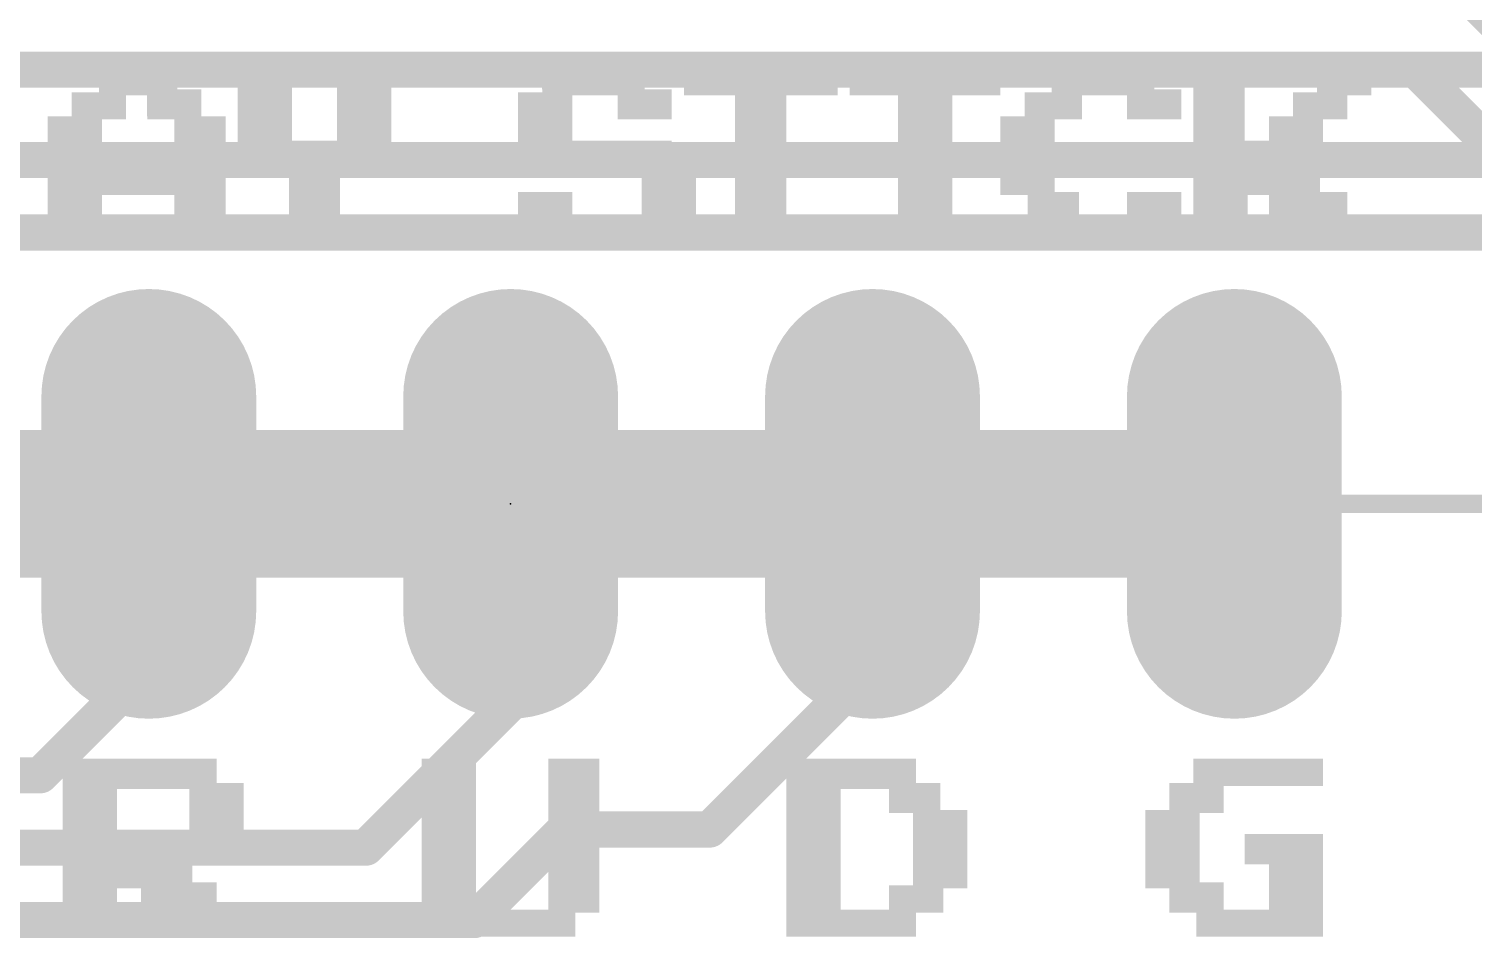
# Model space of a CAD drawing. Extents: x -8 to 72.9, y -20.5 to 38.
# Drawn here: x 24.56 to 34.7, y 13.46 to 19.84 of the extents above; entities that cross this region are included whole.
import ezdxf

# ---------------------------------------------------------------- set-up
doc = ezdxf.new("R2010")
doc.units = 0
for name, color, linetype in [('1', 12, 'CONTINUOUS'), ('16', 132, 'CONTINUOUS'), ('17', 110, 'CONTINUOUS'), ('203', 40, 'CONTINUOUS'), ('23', 53, 'CONTINUOUS'), ('47', 253, 'CONTINUOUS')]:
    doc.layers.add(name, color=color, linetype=linetype)

# ---------------------------------------------------------------- blocks, each defined once
blk = doc.blocks.new('LONGP100')
at = {"const_width": 1}
blk.add_lwpolyline([(-0.5, 0), (0.5, 0)], dxfattribs=at)
at = {"const_width": 0.5}
for points in [[(-0.5, 0.25, 1), (-0.5, -0.25)], [(0.5, -0.25, 1), (0.5, 0.25)]]:
    blk.add_lwpolyline(points, format="xyb", dxfattribs=at)
blk = doc.blocks.new('RECT')
blk.add_solid([(-0.5, -0.5), (0.5, -0.5), (-0.5, 0.5), (0.5, 0.5)])

msp = doc.modelspace()

# ---------------------------------------------------------------- linework, layer by layer
at = {"layer": '1', "const_width": 0.254}
for points in [[(19.685, 19.558), (45.593, 19.558)], [(45.339, 18.923), (19.558, 18.923)], [(45.085, 18.415), (19.558, 18.415)], [(25.4, 15.367), (25.4, 16.51)], [(27.94, 15.113), (27.94, 16.51)], [(30.48, 15.367), (30.48, 16.51)], [(24.638, 14.605), (25.4, 15.367)], [(29.337, 14.224), (30.48, 15.367)], [(26.924, 14.097), (27.94, 15.113)], [(21.844, 14.605), (24.638, 14.605)], [(27.686, 13.589), (28.321, 14.224)], [(28.321, 14.224), (29.337, 14.224)], [(21.463, 14.097), (26.924, 14.097)], [(21.082, 13.589), (27.686, 13.589)]]:
    msp.add_lwpolyline(points, dxfattribs=at)
at = {"layer": '1', "const_width": 0.127}
for points in [[(25.4635, 16.51, 1), (25.3365, 16.51)], [(28.0035, 16.51, 1), (27.8765, 16.51)], [(30.5435, 16.51, 1), (30.4165, 16.51)], [(25.3365, 15.367, 1), (25.4635, 15.367)], [(25.4449, 15.3221, 1), (25.3551, 15.4119)], [(30.4165, 15.367, 1), (30.5435, 15.367)], [(30.5249, 15.3221, 1), (30.4351, 15.4119)], [(27.9849, 15.0681, 1), (27.8951, 15.1579)], [(27.8765, 15.113, 1), (28.0035, 15.113)], [(24.5931, 14.6499, 1), (24.6829, 14.5601)], [(24.638, 14.5415, 1), (24.638, 14.6685)], [(28.321, 14.2875, 1), (28.321, 14.1605)], [(28.3659, 14.1791, 1), (28.2761, 14.2689)], [(29.2921, 14.2689, 1), (29.3819, 14.1791)], [(29.337, 14.1605, 1), (29.337, 14.2875)], [(26.8791, 14.1419, 1), (26.9689, 14.0521)], [(26.924, 14.0335, 1), (26.924, 14.1605)], [(27.6411, 13.6339, 1), (27.7309, 13.5441)], [(27.686, 13.5255, 1), (27.686, 13.6525)]]:
    msp.add_lwpolyline(points, format="xyb", dxfattribs=at)
at = {"layer": '16', "const_width": 0.254}
for points in [[(36.83, 17.907), (34.671, 20.066)], [(34.29, 19.558), (19.304, 19.558)], [(35.179, 18.669), (34.29, 19.558)]]:
    msp.add_lwpolyline(points, dxfattribs=at)
at = {"layer": '16', "const_width": 0.127}
for points in [[(34.3349, 19.6029, 1), (34.2451, 19.5131)], [(34.29, 19.4945, 1), (34.29, 19.6215)]]:
    msp.add_lwpolyline(points, format="xyb", dxfattribs=at)
at = {"layer": '23'}
msp.add_point((27.94, 16.51), dxfattribs=at)
at = {"layer": '47', "const_width": 0.13}
msp.add_lwpolyline([(27.94, 16.51), (70.65, 16.51)], dxfattribs=at)
at = {"layer": '47', "const_width": 0.065}
msp.add_lwpolyline([(27.94, 16.5425, 1), (27.94, 16.4775)], format="xyb", dxfattribs=at)

# ---------------------------------------------------------------- block references
at = {"layer": '17', "xscale": 1.508, "yscale": 1.508, "rotation": 270}
for p in [(25.4, 16.51), (25.4, 16.51), (27.94, 16.51), (27.94, 16.51), (30.48, 16.51), (30.48, 16.51), (33.02, 16.51), (33.02, 16.51)]:
    msp.add_blockref('LONGP100', p, dxfattribs=at)
at = {"layer": '203', "yscale": 0.0212}
for p, xscale in [((25.3249, 19.5572), 0.5503), ((26.2139, 19.5572), 0.381), ((26.9123, 19.5572), 0.381), ((28.5209, 19.5572), 0.7196), ((29.6956, 19.5572), 1.0795), ((30.8492, 19.5572), 1.0583), ((32.098, 19.5572), 0.7196), ((32.9128, 19.5572), 0.3598), ((33.7912, 19.5572), 0.381), ((25.3249, 19.536), 0.5503), ((25.3249, 19.5149), 0.5503), ((25.3249, 19.4937), 0.5503), ((25.3249, 19.4726), 0.5503), ((26.2139, 19.536), 0.381), ((26.2139, 19.5149), 0.381), ((26.2139, 19.4937), 0.381), ((26.2139, 19.4726), 0.381), ((26.9123, 19.536), 0.381), ((26.9123, 19.5149), 0.381), ((26.9123, 19.4937), 0.381), ((26.9123, 19.4726), 0.381), ((28.5209, 19.536), 0.7196), ((28.5209, 19.5149), 0.7196), ((28.5209, 19.4937), 0.7196), ((28.5209, 19.4726), 0.7196), ((29.6956, 19.536), 1.0795), ((29.6956, 19.5149), 1.0795), ((29.6956, 19.4937), 1.0795), ((29.6956, 19.4726), 1.0795), ((30.8492, 19.536), 1.0583), ((30.8492, 19.5149), 1.0583), ((30.8492, 19.4937), 1.0583), ((30.8492, 19.4726), 1.0583), ((32.098, 19.536), 0.7196), ((32.098, 19.5149), 0.7196), ((32.098, 19.4937), 0.7196), ((32.098, 19.4726), 0.7196), ((32.9128, 19.536), 0.3598), ((32.9128, 19.5149), 0.3598), ((32.9128, 19.4937), 0.3598), ((32.9128, 19.4726), 0.3598), ((33.7912, 19.536), 0.381), ((33.7912, 19.5149), 0.381), ((33.7912, 19.4937), 0.381), ((33.7912, 19.4726), 0.381), ((25.3143, 19.3879), 0.9101), ((25.0497, 19.3667), 0.381), ((25.3249, 19.4514), 0.5503), ((25.3249, 19.4302), 0.5503), ((25.4096, 19.4091), 0.7196), ((25.5789, 19.3667), 0.381), ((26.2139, 19.4514), 0.381), ((26.2139, 19.4302), 0.381), ((26.2139, 19.4091), 0.381), ((26.2139, 19.3879), 0.381), ((26.2139, 19.3667), 0.381), ((26.9123, 19.4514), 0.381), ((26.9123, 19.4302), 0.381), ((26.9123, 19.4091), 0.381), ((26.9123, 19.3879), 0.381), ((26.9123, 19.3667), 0.381), ((28.5315, 19.3879), 1.0795), ((28.1823, 19.3667), 0.381), ((28.5209, 19.4514), 0.7196), ((28.5209, 19.4302), 0.7196), ((28.6162, 19.4091), 0.9101), ((28.8808, 19.3667), 0.381), ((29.6956, 19.4514), 1.0795), ((29.6956, 19.4302), 1.0795), ((29.6956, 19.4091), 1.0795), ((29.6956, 19.3879), 1.0795), ((29.6956, 19.3667), 0.3598), ((30.8492, 19.4514), 1.0583), ((30.8492, 19.4302), 1.0583), ((30.8492, 19.4091), 1.0583), ((30.8492, 19.3879), 1.0583), ((30.8492, 19.3667), 0.381), ((31.7487, 19.3667), 0.4022), ((32.098, 19.3879), 1.1006), ((32.1932, 19.4091), 0.9101), ((32.098, 19.4514), 0.7196), ((32.098, 19.4302), 0.7196), ((32.4578, 19.3667), 0.381), ((32.9128, 19.4514), 0.3598), ((32.9128, 19.4302), 0.3598), ((32.9128, 19.4091), 0.3598), ((32.9128, 19.3879), 0.3598), ((32.9128, 19.3667), 0.3598), ((33.7066, 19.3879), 0.5503), ((33.6219, 19.3667), 0.381), ((33.7912, 19.4514), 0.381), ((33.7912, 19.4302), 0.381), ((33.7912, 19.4091), 0.381), ((25.0497, 19.3456), 0.381), ((25.0497, 19.3244), 0.381), ((25.0497, 19.3032), 0.381), ((25.0497, 19.2821), 0.381), ((25.0497, 19.2609), 0.381), ((25.5789, 19.3456), 0.381), ((25.5789, 19.3244), 0.381), ((25.5789, 19.3032), 0.381), ((25.5789, 19.2821), 0.381), ((25.5789, 19.2609), 0.381), ((26.2139, 19.3456), 0.381), ((26.2139, 19.3244), 0.381), ((26.2139, 19.3032), 0.381), ((26.2139, 19.2821), 0.381), ((26.2139, 19.2609), 0.381), ((26.9123, 19.3456), 0.381), ((26.9123, 19.3244), 0.381), ((26.9123, 19.3032), 0.381), ((26.9123, 19.2821), 0.381), ((26.9123, 19.2609), 0.381), ((28.1823, 19.3456), 0.381), ((28.1823, 19.3244), 0.381), ((28.1823, 19.3032), 0.381), ((28.1823, 19.2821), 0.381), ((28.1823, 19.2609), 0.381), ((28.8808, 19.3456), 0.381), ((28.8808, 19.3244), 0.381), ((28.8808, 19.3032), 0.381), ((28.8808, 19.2821), 0.381), ((28.8808, 19.2609), 0.381), ((29.6956, 19.3456), 0.3598), ((29.6956, 19.3244), 0.3598), ((29.6956, 19.3032), 0.3598), ((29.6956, 19.2821), 0.3598), ((29.6956, 19.2609), 0.3598), ((30.8492, 19.3456), 0.381), ((30.8492, 19.3244), 0.381), ((30.8492, 19.3032), 0.381), ((30.8492, 19.2821), 0.381), ((30.8492, 19.2609), 0.381), ((31.7487, 19.3456), 0.4022), ((31.7487, 19.3244), 0.4022), ((31.7487, 19.3032), 0.4022), ((31.7487, 19.2821), 0.4022), ((31.7487, 19.2609), 0.4022), ((32.4578, 19.3456), 0.381), ((32.4578, 19.3244), 0.381), ((32.4578, 19.3032), 0.381), ((32.4578, 19.2821), 0.381), ((32.4578, 19.2609), 0.381), ((32.9128, 19.3456), 0.3598), ((32.9128, 19.3244), 0.3598), ((32.9128, 19.3032), 0.3598), ((32.9128, 19.2821), 0.3598), ((32.9128, 19.2609), 0.3598), ((33.6219, 19.3456), 0.381), ((33.6219, 19.3244), 0.381), ((33.6219, 19.3032), 0.381), ((33.6219, 19.2821), 0.381), ((33.6219, 19.2609), 0.381), ((24.9651, 19.2186), 0.5503), ((24.8804, 19.1974), 0.381), ((24.8804, 19.1762), 0.381), ((24.8804, 19.1551), 0.381), ((25.0497, 19.2397), 0.381), ((25.5789, 19.2397), 0.381), ((25.6636, 19.2186), 0.5503), ((25.7588, 19.1974), 0.3598), ((25.7588, 19.1762), 0.3598), ((25.7588, 19.1551), 0.3598), ((26.2139, 19.2397), 0.381), ((26.2139, 19.2186), 0.381), ((26.2139, 19.1974), 0.381), ((26.2139, 19.1762), 0.381), ((26.2139, 19.1551), 0.381), ((26.9123, 19.2397), 0.381), ((26.9123, 19.2186), 0.381), ((26.9123, 19.1974), 0.381), ((26.9123, 19.1762), 0.381), ((26.9123, 19.1551), 0.381), ((28.1823, 19.2397), 0.381), ((28.1823, 19.2186), 0.381), ((28.1823, 19.1974), 0.381), ((28.1823, 19.1762), 0.381), ((28.1823, 19.1551), 0.381), ((28.8808, 19.2397), 0.381), ((28.8808, 19.2186), 0.381), ((29.6956, 19.2397), 0.3598), ((29.6956, 19.2186), 0.3598), ((29.6956, 19.1974), 0.3598), ((29.6956, 19.1762), 0.3598), ((29.6956, 19.1551), 0.3598), ((30.8492, 19.2397), 0.381), ((30.8492, 19.2186), 0.381), ((30.8492, 19.1974), 0.381), ((30.8492, 19.1762), 0.381), ((30.8492, 19.1551), 0.381), ((31.5688, 19.1974), 0.381), ((31.5688, 19.1762), 0.381), ((31.5688, 19.1551), 0.381), ((31.6641, 19.2186), 0.5715), ((31.7487, 19.2397), 0.4022), ((32.4578, 19.2397), 0.381), ((32.4578, 19.2186), 0.381), ((32.9128, 19.2397), 0.3598), ((32.9128, 19.2186), 0.3598), ((32.9128, 19.1974), 0.3598), ((32.9128, 19.1762), 0.3598), ((32.9128, 19.1551), 0.3598), ((33.5372, 19.2186), 0.5503), ((33.4526, 19.1974), 0.381), ((33.4526, 19.1762), 0.381), ((33.4526, 19.1551), 0.381), ((33.6219, 19.2397), 0.381), ((24.8804, 19.1339), 0.381), ((24.8804, 19.1127), 0.381), ((24.8804, 19.0916), 0.381), ((24.8804, 19.0704), 0.381), ((24.8804, 19.0492), 0.381), ((25.7588, 19.1339), 0.3598), ((25.7588, 19.1127), 0.3598), ((25.7588, 19.0916), 0.3598), ((25.7588, 19.0704), 0.3598), ((25.7588, 19.0492), 0.3598), ((26.5631, 19.0492), 1.0795), ((26.2139, 19.1339), 0.381), ((26.2139, 19.1127), 0.381), ((26.2139, 19.0916), 0.381), ((26.2139, 19.0704), 0.381), ((26.9123, 19.1339), 0.381), ((26.9123, 19.1127), 0.381), ((26.9123, 19.0916), 0.381), ((26.9123, 19.0704), 0.381), ((28.5315, 19.0492), 1.0795), ((28.1823, 19.1339), 0.381), ((28.1823, 19.1127), 0.381), ((28.1823, 19.0916), 0.381), ((28.1823, 19.0704), 0.381), ((29.6956, 19.1339), 0.3598), ((29.6956, 19.1127), 0.3598), ((29.6956, 19.0916), 0.3598), ((29.6956, 19.0704), 0.3598), ((29.6956, 19.0492), 0.3598), ((30.8492, 19.1339), 0.381), ((30.8492, 19.1127), 0.381), ((30.8492, 19.0916), 0.381), ((30.8492, 19.0704), 0.381), ((30.8492, 19.0492), 0.381), ((31.5688, 19.1339), 0.381), ((31.5688, 19.1127), 0.381), ((31.5688, 19.0916), 0.381), ((31.5688, 19.0704), 0.381), ((31.5688, 19.0492), 0.381), ((32.9128, 19.1339), 0.3598), ((32.9128, 19.1127), 0.3598), ((32.9128, 19.0916), 0.3598), ((32.9128, 19.0704), 0.3598), ((33.188, 19.0492), 0.9101), ((33.4526, 19.1339), 0.381), ((33.4526, 19.1127), 0.381), ((33.4526, 19.0916), 0.381), ((33.4526, 19.0704), 0.381), ((24.8804, 19.0281), 0.381), ((24.8804, 19.0069), 0.381), ((24.8804, 18.9857), 0.381), ((24.8804, 18.9646), 0.381), ((25.7588, 19.0281), 0.3598), ((25.7588, 19.0069), 0.3598), ((25.7588, 18.9857), 0.3598), ((25.7588, 18.9646), 0.3598), ((26.4784, 19.0281), 0.9101), ((26.5737, 19.0069), 0.7196), ((26.5737, 18.9857), 0.7196), ((26.5737, 18.9646), 0.7196), ((28.5315, 19.0281), 1.0795), ((28.6162, 19.0069), 0.9101), ((28.6162, 18.9857), 0.9101), ((28.6162, 18.9646), 0.9101), ((29.6956, 19.0281), 0.3598), ((29.6956, 19.0069), 0.3598), ((29.6956, 18.9857), 0.3598), ((29.6956, 18.9646), 0.3598), ((30.8492, 19.0281), 0.381), ((30.8492, 19.0069), 0.381), ((30.8492, 18.9857), 0.381), ((30.8492, 18.9646), 0.381), ((31.5688, 19.0281), 0.381), ((31.5688, 19.0069), 0.381), ((31.5688, 18.9857), 0.381), ((31.5688, 18.9646), 0.381), ((33.0928, 19.0281), 0.7196), ((33.0928, 19.0069), 0.7196), ((33.0928, 18.9857), 0.7196), ((33.0928, 18.9646), 0.7196), ((24.8804, 18.9434), 0.381), ((24.8804, 18.9222), 0.381), ((24.8804, 18.9011), 0.381), ((24.8804, 18.8799), 0.381), ((25.3143, 18.8587), 1.2488), ((25.7588, 18.9434), 0.3598), ((25.7588, 18.9222), 0.3598), ((25.7588, 18.9011), 0.3598), ((25.7588, 18.8799), 0.3598), ((26.5737, 18.9434), 0.7196), ((26.5737, 18.9222), 0.7196), ((26.5737, 18.9011), 0.7196), ((26.5737, 18.8799), 0.7196), ((26.5737, 18.8587), 0.7196), ((28.6162, 18.9434), 0.9101), ((28.6162, 18.9222), 0.9101), ((28.6162, 18.9011), 0.9101), ((28.6162, 18.8799), 0.9101), ((28.7009, 18.8587), 1.0795), ((29.6956, 18.9434), 0.3598), ((29.6956, 18.9222), 0.3598), ((29.6956, 18.9011), 0.3598), ((29.6956, 18.8799), 0.3598), ((29.6956, 18.8587), 0.3598), ((30.8492, 18.9434), 0.381), ((30.8492, 18.9222), 0.381), ((30.8492, 18.9011), 0.381), ((30.8492, 18.8799), 0.381), ((30.8492, 18.8587), 0.381), ((31.5688, 18.9434), 0.381), ((31.5688, 18.9222), 0.381), ((31.5688, 18.9011), 0.381), ((31.5688, 18.8799), 0.381), ((31.5688, 18.8587), 0.381), ((33.1774, 18.8799), 0.889), ((33.1774, 18.8587), 0.889), ((33.0928, 18.9434), 0.7196), ((33.0928, 18.9222), 0.7196), ((33.0928, 18.9011), 0.7196), ((25.3143, 18.8376), 1.2488), ((25.3143, 18.8164), 1.2488), ((25.3143, 18.7952), 1.2488), ((25.3143, 18.7741), 1.2488), ((25.3143, 18.7529), 1.2488), ((26.5631, 18.8376), 0.3598), ((26.5631, 18.8164), 0.3598), ((26.5631, 18.7952), 0.3598), ((26.5631, 18.7741), 0.3598), ((26.5631, 18.7529), 0.3598), ((29.0501, 18.8376), 0.381), ((29.0501, 18.8164), 0.381), ((29.0501, 18.7952), 0.381), ((29.0501, 18.7741), 0.381), ((29.0501, 18.7529), 0.381), ((29.6956, 18.8376), 0.3598), ((29.6956, 18.8164), 0.3598), ((29.6956, 18.7952), 0.3598), ((29.6956, 18.7741), 0.3598), ((29.6956, 18.7529), 0.3598), ((30.8492, 18.8376), 0.381), ((30.8492, 18.8164), 0.381), ((30.8492, 18.7952), 0.381), ((30.8492, 18.7741), 0.381), ((30.8492, 18.7529), 0.381), ((31.5688, 18.8376), 0.381), ((31.5688, 18.8164), 0.381), ((31.5688, 18.7952), 0.381), ((31.5688, 18.7741), 0.381), ((31.5688, 18.7529), 0.381), ((33.1774, 18.8376), 0.889), ((33.1774, 18.8164), 0.889), ((33.1774, 18.7952), 0.889), ((33.1774, 18.7741), 0.889), ((33.1774, 18.7529), 0.889), ((25.3143, 18.7318), 1.2488), ((25.3143, 18.7106), 1.2488), ((25.3143, 18.6894), 1.2488), ((24.8804, 18.6683), 0.381), ((24.8804, 18.6471), 0.381), ((25.7588, 18.6683), 0.3598), ((25.7588, 18.6471), 0.3598), ((26.5631, 18.7318), 0.3598), ((26.5631, 18.7106), 0.3598), ((26.5631, 18.6894), 0.3598), ((26.5631, 18.6683), 0.3598), ((26.5631, 18.6471), 0.3598), ((28.1823, 18.6894), 0.381), ((28.1823, 18.6683), 0.381), ((28.1823, 18.6471), 0.381), ((29.0501, 18.7318), 0.381), ((29.0501, 18.7106), 0.381), ((29.0501, 18.6894), 0.381), ((29.0501, 18.6683), 0.381), ((29.0501, 18.6471), 0.381), ((29.6956, 18.7318), 0.3598), ((29.6956, 18.7106), 0.3598), ((29.6956, 18.6894), 0.3598), ((29.6956, 18.6683), 0.3598), ((29.6956, 18.6471), 0.3598), ((30.8492, 18.7318), 0.381), ((30.8492, 18.7106), 0.381), ((30.8492, 18.6894), 0.381), ((30.8492, 18.6683), 0.381), ((30.8492, 18.6471), 0.381), ((31.5688, 18.7318), 0.381), ((31.5688, 18.7106), 0.381), ((31.6535, 18.6894), 0.5503), ((31.7487, 18.6683), 0.3598), ((31.7487, 18.6471), 0.3598), ((32.4578, 18.6894), 0.381), ((32.4578, 18.6683), 0.381), ((32.4578, 18.6471), 0.381), ((33.1774, 18.7318), 0.889), ((33.1774, 18.7106), 0.889), ((32.9234, 18.6683), 0.381), ((32.9234, 18.6471), 0.381), ((33.2727, 18.6894), 1.0795), ((33.5372, 18.6683), 0.5503), ((33.5372, 18.6471), 0.5503), ((24.8804, 18.6259), 0.381), ((24.8804, 18.6048), 0.381), ((24.8804, 18.5836), 0.381), ((24.8804, 18.5624), 0.381), ((25.7588, 18.6259), 0.3598), ((25.7588, 18.6048), 0.3598), ((25.7588, 18.5836), 0.3598), ((25.7588, 18.5624), 0.3598), ((26.5631, 18.6259), 0.3598), ((26.5631, 18.6048), 0.3598), ((26.5631, 18.5836), 0.3598), ((26.5631, 18.5624), 0.3598), ((28.1823, 18.6259), 0.381), ((28.1823, 18.6048), 0.381), ((28.1823, 18.5836), 0.381), ((28.1823, 18.5624), 0.381), ((29.0501, 18.6259), 0.381), ((29.0501, 18.6048), 0.381), ((29.0501, 18.5836), 0.381), ((29.0501, 18.5624), 0.381), ((29.6956, 18.6259), 0.3598), ((29.6956, 18.6048), 0.3598), ((29.6956, 18.5836), 0.3598), ((29.6956, 18.5624), 0.3598), ((30.8492, 18.6259), 0.381), ((30.8492, 18.6048), 0.381), ((30.8492, 18.5836), 0.381), ((30.8492, 18.5624), 0.381), ((31.7487, 18.6259), 0.3598), ((31.7487, 18.6048), 0.3598), ((31.7487, 18.5836), 0.3598), ((31.7487, 18.5624), 0.3598), ((32.4578, 18.6259), 0.381), ((32.4578, 18.6048), 0.381), ((32.4578, 18.5836), 0.381), ((32.4578, 18.5624), 0.381), ((32.9234, 18.6259), 0.381), ((32.9234, 18.6048), 0.381), ((32.9234, 18.5836), 0.381), ((32.9234, 18.5624), 0.381), ((33.5372, 18.6259), 0.5503), ((33.5372, 18.6048), 0.5503), ((33.5372, 18.5836), 0.5503), ((33.5372, 18.5624), 0.5503), ((24.8804, 18.5413), 0.381), ((24.8804, 18.5201), 0.381), ((24.8804, 18.4989), 0.381), ((24.8804, 18.4778), 0.381), ((24.8804, 18.4566), 0.381), ((25.7588, 18.5413), 0.3598), ((25.7588, 18.5201), 0.3598), ((25.7588, 18.4989), 0.3598), ((25.7588, 18.4778), 0.3598), ((25.7588, 18.4566), 0.3598), ((26.5631, 18.5413), 0.3598), ((26.5631, 18.5201), 0.3598), ((26.5631, 18.4989), 0.3598), ((26.5631, 18.4778), 0.3598), ((26.5631, 18.4566), 0.3598), ((28.5315, 18.4989), 1.0795), ((28.1823, 18.5413), 0.381), ((28.6162, 18.5201), 1.2488), ((28.6162, 18.4778), 0.9101), ((28.6162, 18.4566), 0.9101), ((29.0501, 18.5413), 0.381), ((29.6956, 18.5413), 0.3598), ((29.6956, 18.5201), 0.3598), ((29.6956, 18.4989), 0.3598), ((29.6956, 18.4778), 0.3598), ((29.6956, 18.4566), 0.3598), ((30.8492, 18.5201), 1.0583), ((30.8492, 18.4989), 1.0583), ((30.8492, 18.4778), 1.0583), ((30.8492, 18.4566), 1.0583), ((30.8492, 18.5413), 0.381), ((31.7487, 18.5413), 0.3598), ((32.0239, 18.4989), 0.9101), ((32.1086, 18.5201), 1.0795), ((32.1085, 18.4778), 0.7408), ((32.1085, 18.4566), 0.7408), ((32.4578, 18.5413), 0.381), ((32.9234, 18.5413), 0.381), ((32.9234, 18.5201), 0.381), ((32.9234, 18.4989), 0.381), ((32.9234, 18.4778), 0.381), ((32.9234, 18.4566), 0.381), ((33.5372, 18.5413), 0.5503), ((33.6219, 18.5201), 0.7196), ((33.7066, 18.4989), 0.5503), ((33.7066, 18.4778), 0.5503), ((33.7066, 18.4566), 0.5503), ((24.8804, 18.4354), 0.381), ((24.8804, 18.4143), 0.381), ((24.8804, 18.3931), 0.381), ((24.8804, 18.3719), 0.381), ((24.8804, 18.3508), 0.381), ((25.7588, 18.4354), 0.3598), ((25.7588, 18.4143), 0.3598), ((25.7588, 18.3931), 0.3598), ((25.7588, 18.3719), 0.3598), ((25.7588, 18.3508), 0.3598), ((26.5631, 18.4354), 0.3598), ((26.5631, 18.4143), 0.3598), ((26.5631, 18.3931), 0.3598), ((26.5631, 18.3719), 0.3598), ((26.5631, 18.3508), 0.3598), ((28.6162, 18.4354), 0.9101), ((28.6162, 18.4143), 0.9101), ((28.6162, 18.3931), 0.9101), ((28.6162, 18.3719), 0.9101), ((28.6162, 18.3508), 0.9101), ((29.6956, 18.4354), 0.3598), ((29.6956, 18.4143), 0.3598), ((29.6956, 18.3931), 0.3598), ((29.6956, 18.3719), 0.3598), ((29.6956, 18.3508), 0.3598), ((30.8492, 18.4354), 1.0583), ((30.8492, 18.4143), 1.0583), ((30.8492, 18.3931), 1.0583), ((30.8492, 18.3719), 1.0583), ((30.8492, 18.3508), 1.0583), ((32.1085, 18.4354), 0.7408), ((32.1085, 18.4143), 0.7408), ((32.1085, 18.3931), 0.7408), ((32.1085, 18.3719), 0.7408), ((32.1085, 18.3508), 0.7408), ((32.9234, 18.4354), 0.381), ((32.9234, 18.4143), 0.381), ((32.9234, 18.3931), 0.381), ((32.9234, 18.3719), 0.381), ((32.9234, 18.3508), 0.381), ((33.7066, 18.4354), 0.5503), ((33.7066, 18.4143), 0.5503), ((33.7066, 18.3931), 0.5503), ((33.7066, 18.3719), 0.5503), ((33.7066, 18.3508), 0.5503), ((24.8804, 18.3296), 0.381), ((25.7588, 18.3296), 0.3598), ((26.5631, 18.3296), 0.3598), ((28.6162, 18.3296), 0.9101), ((29.6956, 18.3296), 0.3598), ((30.8492, 18.3296), 1.0583), ((32.1085, 18.3296), 0.7408), ((32.9234, 18.3296), 0.381), ((33.7066, 18.3296), 0.5503), ((27.9283, 16.9327), 10.7522), ((27.9283, 16.9538), 10.6676), ((27.9283, 16.975), 10.5829), ((27.9283, 16.9962), 10.4982), ((27.9283, 17.0173), 10.3289), ((27.9283, 16.8268), 10.9639), ((27.9283, 16.848), 10.9216), ((27.9283, 16.8692), 10.8792), ((27.9283, 16.8903), 10.8369), ((27.9283, 16.9115), 10.7946), ((27.9283, 16.7422), 11.0909), ((27.9283, 16.721), 11.0909), ((27.9177, 16.7845), 11.0274), ((27.9283, 16.7633), 11.0486), ((27.9283, 16.8057), 11.0062), ((27.9283, 16.6787), 11.1332), ((27.9283, 16.6575), 11.1332), ((27.9283, 16.6363), 11.1332), ((27.9283, 16.6998), 11.0909), ((27.9283, 16.6152), 11.1756), ((27.9283, 16.594), 11.1756), ((27.9283, 16.5728), 11.1756), ((27.9283, 16.5517), 11.1756), ((27.9283, 16.5305), 11.1756), ((27.9283, 16.5093), 11.1756), ((27.9283, 16.4882), 11.1756), ((27.9283, 16.467), 11.1756), ((27.9283, 16.4458), 11.1756), ((27.9283, 16.4247), 11.1756), ((27.9283, 16.4035), 11.1756), ((27.9283, 16.3823), 11.1332), ((27.9283, 16.3612), 11.1332), ((27.9283, 16.34), 11.1332), ((27.9283, 16.3188), 11.0909), ((27.9283, 16.2977), 11.0909), ((27.9177, 16.2765), 11.0697), ((27.9283, 16.2553), 11.0486), ((27.9283, 16.2342), 11.0062), ((27.9283, 16.213), 11.0062), ((27.9283, 16.1919), 10.9639), ((27.9283, 16.1707), 10.9216), ((27.9283, 16.1495), 10.8792), ((27.9283, 16.1284), 10.8369), ((27.9283, 16.1072), 10.7946), ((27.9283, 16.086), 10.7522), ((27.9283, 16.0649), 10.6676), ((27.9283, 16.0437), 10.5829), ((27.9283, 16.0225), 10.4559), ((27.9283, 16.0014), 10.2443), ((25.3355, 14.7102), 1.0795), ((27.505, 14.7102), 0.381), ((28.3834, 14.7102), 0.3598), ((30.3306, 14.7102), 0.9101), ((33.188, 14.7102), 0.9101), ((25.3355, 14.6891), 1.0795), ((25.3355, 14.6679), 1.0795), ((25.3355, 14.6467), 1.0795), ((25.3355, 14.6256), 1.0795), ((25.3355, 14.6044), 1.0795), ((27.505, 14.6891), 0.381), ((27.505, 14.6679), 0.381), ((27.505, 14.6467), 0.381), ((27.505, 14.6256), 0.381), ((27.505, 14.6044), 0.381), ((28.3834, 14.6891), 0.3598), ((28.3834, 14.6679), 0.3598), ((28.3834, 14.6467), 0.3598), ((28.3834, 14.6256), 0.3598), ((28.3834, 14.6044), 0.3598), ((30.3306, 14.6891), 0.9101), ((30.3306, 14.6679), 0.9101), ((30.3306, 14.6467), 0.9101), ((30.3306, 14.6256), 0.9101), ((30.3306, 14.6044), 0.9101), ((33.188, 14.6891), 0.9101), ((33.188, 14.6679), 0.9101), ((33.188, 14.6467), 0.9101), ((33.188, 14.6256), 0.9101), ((33.188, 14.6044), 0.9101), ((25.3355, 14.5833), 1.0795), ((25.3355, 14.5621), 1.0795), ((25.4307, 14.5409), 1.2699), ((25.4307, 14.5198), 1.2699), ((24.9863, 14.4986), 0.381), ((25.8752, 14.4986), 0.381), ((27.505, 14.5833), 0.381), ((27.505, 14.5621), 0.381), ((27.505, 14.5409), 0.381), ((27.505, 14.5198), 0.381), ((27.505, 14.4986), 0.381), ((28.3834, 14.5833), 0.3598), ((28.3834, 14.5621), 0.3598), ((28.3834, 14.5409), 0.3598), ((28.3834, 14.5198), 0.3598), ((28.3834, 14.4986), 0.3598), ((30.4153, 14.5409), 1.0795), ((30.4153, 14.5198), 1.0795), ((30.066, 14.4986), 0.381), ((30.3306, 14.5833), 0.9101), ((30.3306, 14.5621), 0.9101), ((30.7751, 14.4986), 0.3598), ((33.1033, 14.5409), 1.0795), ((32.7541, 14.5198), 0.381), ((32.7541, 14.4986), 0.381), ((33.188, 14.5833), 0.9101), ((33.188, 14.5621), 0.9101), ((24.9863, 14.4774), 0.381), ((24.9863, 14.4563), 0.381), ((24.9863, 14.4351), 0.381), ((24.9863, 14.4139), 0.381), ((24.9863, 14.3928), 0.381), ((25.8752, 14.4774), 0.381), ((25.8752, 14.4563), 0.381), ((25.8752, 14.4351), 0.381), ((25.8752, 14.4139), 0.381), ((25.8752, 14.3928), 0.381), ((27.505, 14.4774), 0.381), ((27.505, 14.4563), 0.381), ((27.505, 14.4351), 0.381), ((27.505, 14.4139), 0.381), ((27.505, 14.3928), 0.381), ((28.3834, 14.4774), 0.3598), ((28.3834, 14.4563), 0.3598), ((28.3834, 14.4351), 0.3598), ((28.3834, 14.4139), 0.3598), ((28.3834, 14.3928), 0.3598), ((30.066, 14.4774), 0.381), ((30.066, 14.4563), 0.381), ((30.066, 14.4351), 0.381), ((30.066, 14.4139), 0.381), ((30.066, 14.3928), 0.381), ((30.7751, 14.4774), 0.3598), ((30.7751, 14.4563), 0.3598), ((30.7751, 14.4351), 0.3598), ((30.7751, 14.4139), 0.3598), ((30.7751, 14.3928), 0.3598), ((32.7541, 14.4774), 0.381), ((32.7541, 14.4563), 0.381), ((32.7541, 14.4351), 0.381), ((32.7541, 14.4139), 0.381), ((32.7541, 14.3928), 0.381), ((24.9863, 14.3716), 0.381), ((24.9863, 14.3504), 0.381), ((24.9863, 14.3293), 0.381), ((24.9863, 14.3081), 0.381), ((24.9863, 14.2869), 0.381), ((25.8752, 14.3716), 0.381), ((25.8752, 14.3504), 0.381), ((25.8752, 14.3293), 0.381), ((25.8752, 14.3081), 0.381), ((25.8752, 14.2869), 0.381), ((27.505, 14.3716), 0.381), ((27.505, 14.3504), 0.381), ((27.505, 14.3293), 0.381), ((27.505, 14.3081), 0.381), ((27.505, 14.2869), 0.381), ((28.3834, 14.3716), 0.3598), ((28.3834, 14.3504), 0.3598), ((28.3834, 14.3293), 0.3598), ((28.3834, 14.3081), 0.3598), ((28.3834, 14.2869), 0.3598), ((30.066, 14.3716), 0.381), ((30.066, 14.3504), 0.381), ((30.066, 14.3293), 0.381), ((30.066, 14.3081), 0.381), ((30.066, 14.2869), 0.381), ((30.7751, 14.3716), 0.3598), ((30.8704, 14.3504), 0.5503), ((30.955, 14.3293), 0.381), ((30.955, 14.3081), 0.381), ((30.955, 14.2869), 0.381), ((32.6694, 14.3504), 0.5503), ((32.5848, 14.3293), 0.381), ((32.5848, 14.3081), 0.381), ((32.5848, 14.2869), 0.381), ((32.7541, 14.3716), 0.381), ((24.9863, 14.2658), 0.381), ((24.9863, 14.2446), 0.381), ((24.9863, 14.2234), 0.381), ((24.9863, 14.2023), 0.381), ((25.8752, 14.2658), 0.381), ((25.8752, 14.2446), 0.381), ((25.8752, 14.2234), 0.381), ((25.8752, 14.2023), 0.381), ((27.505, 14.2658), 0.381), ((27.505, 14.2446), 0.381), ((27.505, 14.2234), 0.381), ((27.505, 14.2023), 0.381), ((28.3834, 14.2658), 0.3598), ((28.3834, 14.2446), 0.3598), ((28.3834, 14.2234), 0.3598), ((28.3834, 14.2023), 0.3598), ((30.066, 14.2658), 0.381), ((30.066, 14.2446), 0.381), ((30.066, 14.2234), 0.381), ((30.066, 14.2023), 0.381), ((30.955, 14.2658), 0.381), ((30.955, 14.2446), 0.381), ((30.955, 14.2234), 0.381), ((30.955, 14.2023), 0.381), ((32.5848, 14.2658), 0.381), ((32.5848, 14.2446), 0.381), ((32.5848, 14.2234), 0.381), ((32.5848, 14.2023), 0.381), ((24.9863, 14.1811), 0.381), ((24.9863, 14.1599), 0.381), ((24.9863, 14.1388), 0.381), ((24.9863, 14.1176), 0.381), ((24.9863, 14.0964), 0.381), ((25.7905, 14.1811), 0.5503), ((25.7905, 14.1599), 0.5503), ((25.7905, 14.1388), 0.5503), ((25.7905, 14.1176), 0.5503), ((25.7905, 14.0964), 0.5503), ((27.505, 14.1811), 0.381), ((27.505, 14.1599), 0.381), ((27.505, 14.1388), 0.381), ((27.505, 14.1176), 0.381), ((27.505, 14.0964), 0.381), ((28.3834, 14.1811), 0.3598), ((28.3834, 14.1599), 0.3598), ((28.3834, 14.1388), 0.3598), ((28.3834, 14.1176), 0.3598), ((28.3834, 14.0964), 0.3598), ((30.066, 14.1811), 0.381), ((30.066, 14.1599), 0.381), ((30.066, 14.1388), 0.381), ((30.066, 14.1176), 0.381), ((30.066, 14.0964), 0.381), ((30.955, 14.1811), 0.381), ((30.955, 14.1599), 0.381), ((30.955, 14.1388), 0.381), ((30.955, 14.1176), 0.381), ((30.955, 14.0964), 0.381), ((32.5848, 14.1811), 0.381), ((32.5848, 14.1599), 0.381), ((32.5848, 14.1388), 0.381), ((32.5848, 14.1176), 0.381), ((32.5848, 14.0964), 0.381), ((33.3679, 14.1811), 0.5503), ((33.3679, 14.1599), 0.5503), ((33.3679, 14.1388), 0.5503), ((33.3679, 14.1176), 0.5503), ((33.3679, 14.0964), 0.5503), ((24.9863, 14.0753), 0.381), ((24.9863, 14.0541), 0.381), ((24.9863, 14.0329), 0.381), ((25.4307, 14.0118), 1.2699), ((25.2508, 13.9906), 0.9101), ((25.7905, 14.0753), 0.5503), ((25.7905, 14.0541), 0.5503), ((25.7905, 14.0329), 0.5503), ((27.505, 14.0753), 0.381), ((27.505, 14.0541), 0.381), ((27.505, 14.0329), 0.381), ((27.505, 14.0118), 0.381), ((27.505, 13.9906), 0.381), ((28.3834, 14.0753), 0.3598), ((28.3834, 14.0541), 0.3598), ((28.3834, 14.0329), 0.3598), ((28.3834, 14.0118), 0.3598), ((28.3834, 13.9906), 0.3598), ((30.066, 14.0753), 0.381), ((30.066, 14.0541), 0.381), ((30.066, 14.0329), 0.381), ((30.066, 14.0118), 0.381), ((30.066, 13.9906), 0.381), ((30.955, 14.0753), 0.381), ((30.955, 14.0541), 0.381), ((30.955, 14.0329), 0.381), ((30.955, 14.0118), 0.381), ((30.955, 13.9906), 0.381), ((32.5848, 14.0753), 0.381), ((32.5848, 14.0541), 0.381), ((32.5848, 14.0329), 0.381), ((32.5848, 14.0118), 0.381), ((32.5848, 13.9906), 0.381), ((33.3679, 14.0753), 0.5503), ((33.3679, 14.0541), 0.5503), ((33.3679, 14.0329), 0.5503), ((33.3679, 14.0118), 0.5503), ((33.3679, 13.9906), 0.5503), ((25.2508, 13.9694), 0.9101), ((25.2508, 13.9483), 0.9101), ((25.2508, 13.9271), 0.9101), ((25.2508, 13.9059), 0.9101), ((25.2508, 13.8848), 0.9101), ((27.505, 13.9694), 0.381), ((27.505, 13.9483), 0.381), ((27.505, 13.9271), 0.381), ((27.505, 13.9059), 0.381), ((27.505, 13.8848), 0.381), ((28.3834, 13.9694), 0.3598), ((28.3834, 13.9483), 0.3598), ((28.3834, 13.9271), 0.3598), ((28.3834, 13.9059), 0.3598), ((28.3834, 13.8848), 0.3598), ((30.066, 13.9694), 0.381), ((30.066, 13.9483), 0.381), ((30.066, 13.9271), 0.381), ((30.066, 13.9059), 0.381), ((30.066, 13.8848), 0.381), ((30.955, 13.9694), 0.381), ((30.955, 13.9483), 0.381), ((30.955, 13.9271), 0.381), ((30.955, 13.9059), 0.381), ((30.955, 13.8848), 0.381), ((32.5848, 13.9694), 0.381), ((32.5848, 13.9483), 0.381), ((32.5848, 13.9271), 0.381), ((32.5848, 13.9059), 0.381), ((32.5848, 13.8848), 0.381), ((33.4526, 13.9694), 0.381), ((33.4526, 13.9483), 0.381), ((33.4526, 13.9271), 0.381), ((33.4526, 13.9059), 0.381), ((33.4526, 13.8848), 0.381), ((25.3355, 13.8424), 1.0795), ((25.3355, 13.8213), 1.0795), ((25.2508, 13.8636), 0.9101), ((24.9863, 13.8001), 0.381), ((24.9863, 13.7789), 0.381), ((25.6106, 13.8001), 0.5291), ((25.6106, 13.7789), 0.5291), ((27.505, 13.8636), 0.381), ((27.505, 13.8424), 0.381), ((27.505, 13.8213), 0.381), ((27.505, 13.8001), 0.381), ((27.505, 13.7789), 0.381), ((28.3834, 13.8636), 0.3598), ((28.3834, 13.8424), 0.3598), ((28.3834, 13.8213), 0.3598), ((28.3834, 13.8001), 0.3598), ((28.3834, 13.7789), 0.3598), ((30.066, 13.8636), 0.381), ((30.066, 13.8424), 0.381), ((30.066, 13.8213), 0.381), ((30.066, 13.8001), 0.381), ((30.066, 13.7789), 0.381), ((30.7857, 13.8001), 0.381), ((30.7857, 13.7789), 0.381), ((30.8704, 13.8213), 0.5503), ((30.955, 13.8636), 0.381), ((30.955, 13.8424), 0.381), ((32.6694, 13.8424), 0.5503), ((32.6694, 13.8213), 0.5503), ((32.5848, 13.8636), 0.381), ((32.7541, 13.8001), 0.381), ((32.7541, 13.7789), 0.381), ((33.4526, 13.8636), 0.381), ((33.4526, 13.8424), 0.381), ((33.4526, 13.8213), 0.381), ((33.4526, 13.8001), 0.381), ((33.4526, 13.7789), 0.381), ((24.9863, 13.7578), 0.381), ((24.9863, 13.7366), 0.381), ((24.9863, 13.7155), 0.381), ((24.9863, 13.6943), 0.381), ((25.6106, 13.7578), 0.5291), ((25.6106, 13.7366), 0.5291), ((25.6106, 13.7155), 0.5291), ((25.6106, 13.6943), 0.5291), ((27.505, 13.7578), 0.381), ((27.505, 13.7366), 0.381), ((27.505, 13.7155), 0.381), ((27.505, 13.6943), 0.381), ((28.3834, 13.7578), 0.3598), ((28.3834, 13.7366), 0.3598), ((28.3834, 13.7155), 0.3598), ((28.3834, 13.6943), 0.3598), ((30.066, 13.7578), 0.381), ((30.066, 13.7366), 0.381), ((30.066, 13.7155), 0.381), ((30.066, 13.6943), 0.381), ((30.7857, 13.7578), 0.381), ((30.7857, 13.7366), 0.381), ((30.7857, 13.7155), 0.381), ((30.7857, 13.6943), 0.381), ((32.7541, 13.7578), 0.381), ((32.7541, 13.7366), 0.381), ((32.7541, 13.7155), 0.381), ((32.7541, 13.6943), 0.381), ((33.4526, 13.7578), 0.381), ((33.4526, 13.7366), 0.381), ((33.4526, 13.7155), 0.381), ((33.4526, 13.6943), 0.381), ((24.9863, 13.6731), 0.381), ((24.9863, 13.652), 0.381), ((24.9863, 13.6308), 0.381), ((24.9863, 13.6096), 0.381), ((24.9863, 13.5885), 0.381), ((25.6106, 13.6731), 0.5291), ((25.7059, 13.652), 0.7196), ((25.7059, 13.6308), 0.7196), ((25.7905, 13.6096), 0.5503), ((25.7905, 13.5885), 0.5503), ((27.505, 13.6731), 0.381), ((27.9389, 13.652), 1.2488), ((27.9495, 13.6308), 0.889), ((27.9495, 13.6096), 0.889), ((27.9495, 13.5885), 0.889), ((28.3834, 13.6731), 0.3598), ((30.066, 13.6731), 0.381), ((30.4259, 13.652), 1.1006), ((30.3306, 13.6308), 0.9101), ((30.3306, 13.6096), 0.9101), ((30.3306, 13.5885), 0.9101), ((30.7857, 13.6731), 0.381), ((33.1033, 13.652), 1.0795), ((32.7541, 13.6731), 0.381), ((33.1986, 13.6308), 0.889), ((33.1986, 13.6096), 0.889), ((33.1986, 13.5885), 0.889), ((33.4526, 13.6731), 0.381), ((24.9863, 13.5673), 0.381), ((24.9863, 13.5461), 0.381), ((24.9863, 13.525), 0.381), ((24.9863, 13.5038), 0.381), ((24.9863, 13.4826), 0.381), ((25.7905, 13.5673), 0.5503), ((25.7905, 13.5461), 0.5503), ((25.7905, 13.525), 0.5503), ((25.7905, 13.5038), 0.5503), ((25.7905, 13.4826), 0.5503), ((27.9495, 13.5673), 0.889), ((27.9495, 13.5461), 0.889), ((27.9495, 13.525), 0.889), ((27.9495, 13.5038), 0.889), ((27.9495, 13.4826), 0.889), ((30.3306, 13.5673), 0.9101), ((30.3306, 13.5461), 0.9101), ((30.3306, 13.525), 0.9101), ((30.3306, 13.5038), 0.9101), ((30.3306, 13.4826), 0.9101), ((33.1986, 13.5673), 0.889), ((33.1986, 13.5461), 0.889), ((33.1986, 13.525), 0.889), ((33.1986, 13.5038), 0.889), ((33.1986, 13.4826), 0.889)]:
    msp.add_blockref('RECT', p, dxfattribs=dict(at, xscale=xscale))

doc.saveas('drawing.dxf')
